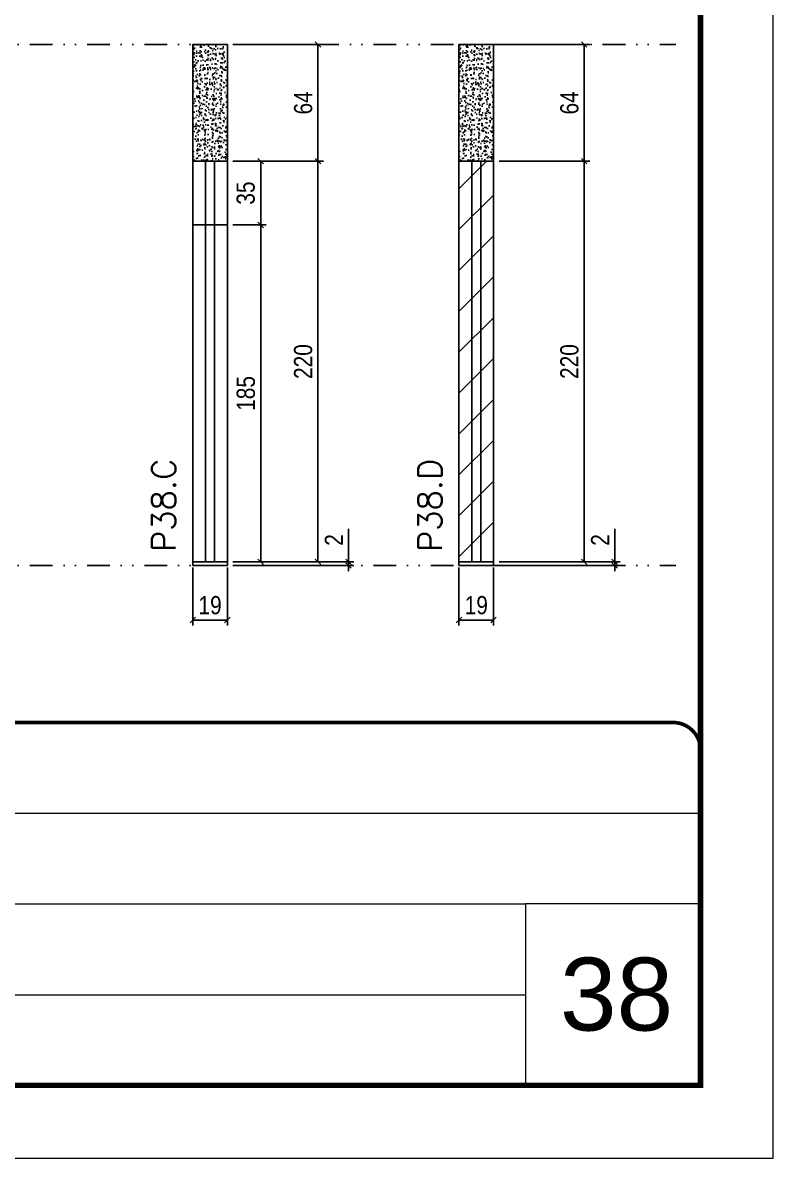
# Model space of a CAD drawing. Extents: x 808 to 7089, y -98 to 17032.
# Drawn here: x 3466 to 3878, y 5645 to 6269 of the extents above; entities that cross this region are included whole.
import ezdxf

# ---------------------------------------------------------------- set-up
doc = ezdxf.new("R2010")
doc.units = 0
for name, pattern in [('CONTINUO', [0]), ('DASHED', [0.75, 0.5, -0.25]), ('DIVIDE2', [0.625, 0.25, -0.125, 0, -0.125, 0, -0.125])]:
    doc.linetypes.add(name, pattern=pattern)
for name, color, linetype, lineweight in [('CARIMBO', 255, 'Continuous', 9), ('Folhas', 255, 'Continuous', 9), ('REAPROVEITAMENTO', 251, 'Continuous', 9), ('SARRAFO DE PRESSAO', 251, 'DASHED', 9), ('Texto Seção', 7, 'Continuous', 15)]:
    doc.layers.add(name, color=color, linetype=linetype, lineweight=lineweight)
for name, color, linetype in [('COTA', 241, 'Continuous'), ('Nível', 160, 'Continuous'), ('Painéis', 200, 'Continuous'), ('SARR_2.2x7', 40, 'Continuous')]:
    doc.layers.add(name, color=color, linetype=linetype)
doc.styles.add('ARIAL', font='arial.ttf')
doc.styles.add('COTA TECNICA', font='techl___.ttf', dxfattribs={"height": 10})
doc.styles.add('COTA TECNICA-50', font='techl___.ttf', dxfattribs={"height": 10})
doc.styles.add('REGUA-120', font='ROMANS.shx', dxfattribs={"height": 15})
doc.dimstyles.new('COTA PAINEL-50', dxfattribs={"dimtxt": 10, "dimasz": 3, "dimexe": 3, "dimexo": 3, "dimgap": 3, "dimtad": 1, "dimdec": 1, "dimzin": 12, "dimdsep": 46, "dimtxsty": 'COTA TECNICA-50', "dimblk1": 'OBLIQUE', "dimblk2": 'OBLIQUE', "dimsah": 1, "dimcen": 0.9, "dimclrd": 4, "dimclre": 4, "dimclrt": 240, "dimadec": 1, "dimazin": 3, "dimtfac": 1, "dimtdec": 1, "dimtmove": 0, "dimatfit": 3, "dimfxl": 1, "dimtolj": 1, "dimtzin": 12, "dimarcsym": 0})
doc.dimstyles.new('PAINEL', dxfattribs={"dimtxt": 10, "dimasz": 3, "dimexe": 3, "dimexo": 3, "dimgap": 3, "dimtad": 1, "dimdec": 1, "dimzin": 12, "dimdsep": 46, "dimtxsty": 'COTA TECNICA', "dimblk1": 'OBLIQUE', "dimblk2": 'OBLIQUE', "dimsah": 1, "dimcen": 0.9, "dimclrd": 4, "dimclre": 4, "dimclrt": 240, "dimadec": 1, "dimazin": 3, "dimtfac": 1, "dimtdec": 1, "dimtmove": 0, "dimatfit": 3, "dimfxl": 1, "dimtolj": 1, "dimtzin": 12, "dimarcsym": 0})

# ---------------------------------------------------------------- blocks, each defined once
blk = doc.blocks.new('9999999999')
at = {"color": 30, "linetype": 'CONTINUO'}
for p, q in [((98564.56, 34379.64), (99583.98, 34379.64)), ((98564.56, 34329.83), (99487.98, 34329.83)), ((99583.98, 34329.83), (99487.98, 34329.83)), ((99487.98, 34329.83), (99487.98, 34230.21)), ((98564.56, 34280.02), (99487.98, 34280.02))]:
    blk.add_line(p, q, dxfattribs=at)
at = {"color": 30, "linetype": 'CONTINUO', "const_width": 2}
blk.add_lwpolyline([(99583.98, 34230.21), (99583.98, 34414.45, 0.414214), (99568.98, 34429.45), (98228.98, 34429.45, 0.414214), (98213.98, 34414.45), (98213.98, 34245.21, 0.414214), (98228.98, 34230.21), (99583.98, 34230.21)], format="xyb", dxfattribs=at)
at = {"layer": 'Folhas'}
blk.add_lwpolyline([(98138.98, 34190.21), (99623.98, 34190.21), (99623.98, 35240.21), (98138.98, 35240.21)], close=True, dxfattribs=at)
at = {"layer": 'Folhas', "color": 30, "const_width": 3}
blk.add_lwpolyline([(98213.98, 34230.21), (99583.98, 34230.21), (99583.98, 35200.21), (98213.98, 35200.21)], close=True, dxfattribs=at)
blk = doc.blocks.new('_Oblique')
at = {"color": 0, "linetype": 'ByBlock', "lineweight": -2}
blk.add_line((-0.5, -0.5), (0.5, 0.5), dxfattribs=at)
blk = doc.blocks.new('*D151')
at = {"layer": 'COTA', "color": 4, "lineweight": -2, "transparency": 16777216}
for p, q in [((3559.39, 5969.71), (3559.39, 5937.82)), ((3578.39, 5969.71), (3578.39, 5937.82)), ((3559.39, 5940.82), (3578.39, 5940.82))]:
    blk.add_line(p, q, dxfattribs=at)
at = {"layer": 'Defpoints', "color": 0, "transparency": 16777216}
for p in [(3559.39, 5972.71), (3578.39, 5972.71), (3578.39, 5940.82)]:
    blk.add_point(p, dxfattribs=at)
at = {"layer": 'COTA', "color": 4, "lineweight": -2, "transparency": 16777216, "xscale": 3, "yscale": 3, "zscale": 3, "rotation": 180}
blk.add_blockref('_Oblique', (3559.39, 5940.82), dxfattribs=at)
at = {"layer": 'COTA', "color": 4, "lineweight": -2, "transparency": 16777216, "xscale": 3, "yscale": 3, "zscale": 3}
blk.add_blockref('_Oblique', (3578.39, 5940.82), dxfattribs=at)
at = {"layer": 'COTA', "color": 240, "transparency": 16777216, "insert": (3568.89, 5948.91), "char_height": 10, "attachment_point": 5, "style": 'COTA TECNICA'}
blk.add_mtext('\\A1;19', dxfattribs=at)
blk = doc.blocks.new('*D152')
at = {"layer": 'COTA', "color": 4, "lineweight": -2, "transparency": 16777216}
for p, q in [((3644.89, 5972.71), (3644.89, 5990.83)), ((3581.39, 5972.71), (3647.89, 5972.71)), ((3644.89, 5970.71), (3644.89, 5972.71)), ((3581.39, 5970.71), (3647.89, 5970.71)), ((3644.89, 5970.71), (3644.89, 5967.71))]:
    blk.add_line(p, q, dxfattribs=at)
at = {"layer": 'Defpoints', "color": 0, "transparency": 16777216}
for p in [(3578.39, 5972.71), (3644.89, 5972.71), (3578.39, 5970.71)]:
    blk.add_point(p, dxfattribs=at)
at = {"layer": 'COTA', "color": 4, "lineweight": -2, "transparency": 16777216, "xscale": 3, "yscale": 3, "zscale": 3}
for p, rotation in [((3644.89, 5972.71), 270), ((3644.89, 5970.71), 90)]:
    blk.add_blockref('_Oblique', p, dxfattribs=dict(at, rotation=rotation))
at = {"layer": 'COTA', "color": 240, "transparency": 16777216, "insert": (3636.89, 5984.77), "char_height": 10, "attachment_point": 5, "rotation": 90, "style": 'COTA TECNICA-50'}
blk.add_mtext('\\A1;2', dxfattribs=at)
blk = doc.blocks.new('*D1590')
at = {"layer": 'COTA', "color": 4, "linetype": 'ByBlock', "lineweight": -2, "transparency": 16777216}
for p, q in [((3581.39, 6256.74), (3631.14, 6256.74)), ((3628.14, 6256.74), (3628.14, 6192.71)), ((3581.39, 6192.71), (3631.14, 6192.71))]:
    blk.add_line(p, q, dxfattribs=at)
at = {"layer": 'Defpoints', "color": 0, "linetype": 'ByBlock', "transparency": 16777216}
for p in [(3578.39, 6256.74), (3578.39, 6192.71), (3628.14, 6192.71)]:
    blk.add_point(p, dxfattribs=at)
at = {"layer": 'COTA', "color": 4, "linetype": 'ByBlock', "lineweight": -2, "transparency": 16777216, "xscale": 3, "yscale": 3, "zscale": 3}
for p, rotation in [((3628.14, 6256.74), 90), ((3628.14, 6192.71), 270)]:
    blk.add_blockref('_Oblique', p, dxfattribs=dict(at, rotation=rotation))
at = {"layer": 'COTA', "color": 240, "linetype": 'ByBlock', "transparency": 16777216, "insert": (3620.04, 6224.73), "char_height": 10, "attachment_point": 5, "rotation": 90, "style": 'COTA TECNICA'}
blk.add_mtext('\\A1;64', dxfattribs=at)
blk = doc.blocks.new('*D1591')
at = {"layer": 'COTA', "color": 4, "lineweight": -2, "transparency": 16777216}
for p, q in [((3581.39, 6192.71), (3631.14, 6192.71)), ((3628.14, 5972.71), (3628.14, 6192.71)), ((3581.39, 5972.71), (3631.14, 5972.71))]:
    blk.add_line(p, q, dxfattribs=at)
at = {"layer": 'Defpoints', "color": 0, "transparency": 16777216}
for p in [(3578.39, 6192.71), (3628.14, 6192.71), (3578.39, 5972.71)]:
    blk.add_point(p, dxfattribs=at)
at = {"layer": 'COTA', "color": 4, "lineweight": -2, "transparency": 16777216, "xscale": 3, "yscale": 3, "zscale": 3}
for p, rotation in [((3628.14, 6192.71), 90), ((3628.14, 5972.71), 270)]:
    blk.add_blockref('_Oblique', p, dxfattribs=dict(at, rotation=rotation))
at = {"layer": 'COTA', "color": 240, "transparency": 16777216, "insert": (3620.04, 6082.71), "char_height": 10, "attachment_point": 5, "rotation": 90, "style": 'COTA TECNICA-50'}
blk.add_mtext('\\A1;220', dxfattribs=at)
blk = doc.blocks.new('*D155')
at = {"layer": 'COTA', "color": 4, "lineweight": -2, "transparency": 16777216}
for p, q in [((3581.39, 6192.71), (3599.7, 6192.71)), ((3596.7, 6192.71), (3596.7, 6157.71)), ((3581.39, 6157.71), (3599.7, 6157.71))]:
    blk.add_line(p, q, dxfattribs=at)
at = {"layer": 'Defpoints', "color": 0, "transparency": 16777216}
for p in [(3578.39, 6192.71), (3578.39, 6157.71), (3596.7, 6157.71)]:
    blk.add_point(p, dxfattribs=at)
at = {"layer": 'COTA', "color": 4, "lineweight": -2, "transparency": 16777216, "xscale": 3, "yscale": 3, "zscale": 3}
for p, rotation in [((3596.7, 6192.71), 90), ((3596.7, 6157.71), 270)]:
    blk.add_blockref('_Oblique', p, dxfattribs=dict(at, rotation=rotation))
at = {"layer": 'COTA', "color": 240, "transparency": 16777216, "insert": (3588.48, 6175.21), "char_height": 10, "attachment_point": 5, "rotation": 90, "style": 'COTA TECNICA'}
blk.add_mtext('\\A1;35', dxfattribs=at)
blk = doc.blocks.new('*D156')
at = {"layer": 'COTA', "color": 4, "lineweight": -2, "transparency": 16777216}
for p, q in [((3581.39, 6157.71), (3599.7, 6157.71)), ((3596.7, 6157.71), (3596.7, 5972.71)), ((3581.39, 5972.71), (3599.7, 5972.71))]:
    blk.add_line(p, q, dxfattribs=at)
at = {"layer": 'Defpoints', "color": 0, "transparency": 16777216}
for p in [(3578.39, 6157.71), (3578.39, 5972.71), (3596.7, 5972.71)]:
    blk.add_point(p, dxfattribs=at)
at = {"layer": 'COTA', "color": 4, "lineweight": -2, "transparency": 16777216, "xscale": 3, "yscale": 3, "zscale": 3}
for p, rotation in [((3596.7, 6157.71), 90), ((3596.7, 5972.71), 270)]:
    blk.add_blockref('_Oblique', p, dxfattribs=dict(at, rotation=rotation))
at = {"layer": 'COTA', "color": 240, "transparency": 16777216, "insert": (3588.57, 6065.21), "char_height": 10, "attachment_point": 5, "rotation": 90, "style": 'COTA TECNICA'}
blk.add_mtext('\\A1;185', dxfattribs=at)
blk = doc.blocks.new('*D46')
at = {"layer": 'COTA', "color": 4, "lineweight": -2, "transparency": 16777216}
for p, q in [((3705.58, 5969.71), (3705.58, 5937.82)), ((3724.58, 5969.71), (3724.58, 5937.82)), ((3705.58, 5940.82), (3724.58, 5940.82))]:
    blk.add_line(p, q, dxfattribs=at)
at = {"layer": 'Defpoints', "color": 0, "transparency": 16777216}
for p in [(3705.58, 5972.71), (3724.58, 5972.71), (3724.58, 5940.82)]:
    blk.add_point(p, dxfattribs=at)
at = {"layer": 'COTA', "color": 4, "lineweight": -2, "transparency": 16777216, "xscale": 3, "yscale": 3, "zscale": 3, "rotation": 180}
blk.add_blockref('_Oblique', (3705.58, 5940.82), dxfattribs=at)
at = {"layer": 'COTA', "color": 4, "lineweight": -2, "transparency": 16777216, "xscale": 3, "yscale": 3, "zscale": 3}
blk.add_blockref('_Oblique', (3724.58, 5940.82), dxfattribs=at)
at = {"layer": 'COTA', "color": 240, "transparency": 16777216, "insert": (3715.08, 5948.91), "char_height": 10, "attachment_point": 5, "style": 'COTA TECNICA'}
blk.add_mtext('\\A1;19', dxfattribs=at)
blk = doc.blocks.new('*D47')
at = {"layer": 'COTA', "color": 4, "lineweight": -2, "transparency": 16777216}
for p, q in [((3791.08, 5972.71), (3791.08, 5990.83)), ((3727.58, 5972.71), (3794.08, 5972.71)), ((3791.08, 5970.71), (3791.08, 5972.71)), ((3727.58, 5970.71), (3794.08, 5970.71)), ((3791.08, 5970.71), (3791.08, 5967.71))]:
    blk.add_line(p, q, dxfattribs=at)
at = {"layer": 'Defpoints', "color": 0, "transparency": 16777216}
for p in [(3724.58, 5972.71), (3791.08, 5972.71), (3724.58, 5970.71)]:
    blk.add_point(p, dxfattribs=at)
at = {"layer": 'COTA', "color": 4, "lineweight": -2, "transparency": 16777216, "xscale": 3, "yscale": 3, "zscale": 3}
for p, rotation in [((3791.08, 5972.71), 270), ((3791.08, 5970.71), 90)]:
    blk.add_blockref('_Oblique', p, dxfattribs=dict(at, rotation=rotation))
at = {"layer": 'COTA', "color": 240, "transparency": 16777216, "insert": (3783.08, 5984.77), "char_height": 10, "attachment_point": 5, "rotation": 90, "style": 'COTA TECNICA-50'}
blk.add_mtext('\\A1;2', dxfattribs=at)
blk = doc.blocks.new('*D1561')
at = {"layer": 'COTA', "color": 4, "linetype": 'ByBlock', "lineweight": -2, "transparency": 16777216}
for p, q in [((3727.58, 6256.74), (3777.34, 6256.74)), ((3774.34, 6256.74), (3774.34, 6192.71)), ((3727.58, 6192.71), (3777.34, 6192.71))]:
    blk.add_line(p, q, dxfattribs=at)
at = {"layer": 'Defpoints', "color": 0, "linetype": 'ByBlock', "transparency": 16777216}
for p in [(3724.58, 6256.74), (3724.58, 6192.71), (3774.34, 6192.71)]:
    blk.add_point(p, dxfattribs=at)
at = {"layer": 'COTA', "color": 4, "linetype": 'ByBlock', "lineweight": -2, "transparency": 16777216, "xscale": 3, "yscale": 3, "zscale": 3}
for p, rotation in [((3774.34, 6256.74), 90), ((3774.34, 6192.71), 270)]:
    blk.add_blockref('_Oblique', p, dxfattribs=dict(at, rotation=rotation))
at = {"layer": 'COTA', "color": 240, "linetype": 'ByBlock', "transparency": 16777216, "insert": (3766.24, 6224.73), "char_height": 10, "attachment_point": 5, "rotation": 90, "style": 'COTA TECNICA'}
blk.add_mtext('\\A1;64', dxfattribs=at)
blk = doc.blocks.new('*D1562')
at = {"layer": 'COTA', "color": 4, "lineweight": -2, "transparency": 16777216}
for p, q in [((3727.58, 6192.71), (3777.34, 6192.71)), ((3774.34, 5972.71), (3774.34, 6192.71)), ((3727.58, 5972.71), (3777.34, 5972.71))]:
    blk.add_line(p, q, dxfattribs=at)
at = {"layer": 'Defpoints', "color": 0, "transparency": 16777216}
for p in [(3724.58, 6192.71), (3774.34, 6192.71), (3724.58, 5972.71)]:
    blk.add_point(p, dxfattribs=at)
at = {"layer": 'COTA', "color": 4, "lineweight": -2, "transparency": 16777216, "xscale": 3, "yscale": 3, "zscale": 3}
for p, rotation in [((3774.34, 6192.71), 90), ((3774.34, 5972.71), 270)]:
    blk.add_blockref('_Oblique', p, dxfattribs=dict(at, rotation=rotation))
at = {"layer": 'COTA', "color": 240, "transparency": 16777216, "insert": (3766.24, 6082.71), "char_height": 10, "attachment_point": 5, "rotation": 90, "style": 'COTA TECNICA-50'}
blk.add_mtext('\\A1;220', dxfattribs=at)

msp = doc.modelspace()

# ---------------------------------------------------------------- hatches: boundary and pattern name
at = {"layer": 'COTA', "linetype": 'ByBlock'}
h = msp.add_hatch(dxfattribs=at)
h.set_pattern_fill('AR-CONC', color=256, scale=0.03)
h.set_pattern_definition([(50, (-5529.7346, 2144.7466), (5.46554, -0.4781726), [0.5715, -6.2865]), (355, (-5529.7346, 2144.7466), (-1.0573026, 5.7317054), [0.4572, -5.0292175]), (100.451445, (-5529.279, 2144.7067), (4.4082374, 5.2535326), [0.4857003, -5.3427073]), (46.1842, (-5529.7346, 2146.2706), (8.132371, -1.26127), [0.85725, -9.42975]), (96.63556, (-5529.057, 2146.1655), (7.122124, 7.422784), [0.728551, -8.014068]), (351.18415, (-5529.735, 2146.2706), (7.122124, 7.422784), [0.685799, -7.543792]), (21, (-5528.9726, 2145.8896), (4.5484317, -3.067956), [0.5715, -6.2865]), (326, (-5528.9726, 2145.8896), (1.854061, 5.525639), [0.4572, -5.0292]), (71.451445, (-5528.5936, 2145.634), (6.4024926, 2.457683), [0.4857003, -5.342698]), (37.5, (-5529.7346, 2144.7466), (0.0926581, 2.53665117), [0, -4.96824, 0, -5.1054, 0, -5.04825]), (7.5, (-5529.7346, 2144.7466), (2.0045899, 3.00541724), [0, -2.91084, 0, -4.85394, 0, -1.92405]), (327.5, (-5531.4339, 2144.7466), (4.06771786, -0.1718623), [0, -1.905, 0, -5.9436, 0, -7.8867]), (317.5, (-5532.196, 2144.7466), (4.4438754, 0.7627947), [0, -2.4765, 0, -3.94716, 0, -5.6007])])
h.paths.add_polyline_path([(3578.39, 6256.74), (3559.39, 6256.74), (3559.39, 6192.71), (3578.39, 6192.71)])
h = msp.add_hatch(dxfattribs=at)
h.set_pattern_fill('AR-CONC', color=256, scale=0.03)
h.set_pattern_definition([(50, (-5383.538, 2144.7466), (5.46554, -0.4781726), [0.5715, -6.2865]), (355, (-5383.538, 2144.7466), (-1.0573026, 5.7317054), [0.4572, -5.0292175]), (100.451445, (-5383.0827, 2144.7067), (4.4082374, 5.2535326), [0.4857003, -5.3427073]), (46.1842, (-5383.538, 2146.2706), (8.132371, -1.26127), [0.85725, -9.42975]), (96.63556, (-5382.8604, 2146.1655), (7.122124, 7.422784), [0.728551, -8.014068]), (351.18415, (-5383.538, 2146.2706), (7.122124, 7.422784), [0.685799, -7.543792]), (21, (-5382.776, 2145.8896), (4.5484317, -3.067956), [0.5715, -6.2865]), (326, (-5382.776, 2145.8896), (1.854061, 5.525639), [0.4572, -5.0292]), (71.451445, (-5382.397, 2145.634), (6.4024926, 2.457683), [0.4857003, -5.342698]), (37.5, (-5383.5381, 2144.7466), (0.0926581, 2.53665117), [0, -4.96824, 0, -5.1054, 0, -5.04825]), (7.5, (-5383.5381, 2144.7466), (2.0045899, 3.00541724), [0, -2.91084, 0, -4.85394, 0, -1.92405]), (327.5, (-5385.2374, 2144.7466), (4.06771786, -0.1718623), [0, -1.905, 0, -5.9436, 0, -7.8867]), (317.5, (-5385.9994, 2144.7466), (4.4438754, 0.7627947), [0, -2.4765, 0, -3.94716, 0, -5.6007])])
h.paths.add_polyline_path([(3724.58, 6256.74), (3705.58, 6256.74), (3705.58, 6192.71), (3724.58, 6192.71)])
at = {"layer": 'REAPROVEITAMENTO', "linetype": 'ByBlock'}
h = msp.add_hatch(dxfattribs=at)
h.set_pattern_fill('ANSI31', color=256, scale=5, style=2)
h.set_pattern_definition([(45, (119.41, -3043.688), (-11.22532, 11.22532), [])])
h.paths.add_polyline_path([(3724.58, 6192.71), (3705.58, 6192.71), (3705.58, 5972.71), (3724.58, 5972.71)])

# ---------------------------------------------------------------- linework, layer by layer
at = {"layer": 'COTA', "linetype": 'ByBlock'}
for points in [[(3559.39, 6192.71), (3578.39, 6192.71), (3578.39, 6256.74), (3559.39, 6256.74)], [(3705.58, 6192.71), (3724.58, 6192.71), (3724.58, 6256.74), (3705.58, 6256.74)]]:
    msp.add_lwpolyline(points, close=True, dxfattribs=at)
at = {"layer": 'Nível', "color": 4, "linetype": 'DIVIDE2', "ltscale": 50}
for p, q in [((2903.83, 6256.71), (3824.67, 6256.71)), ((2903.83, 5970.71), (3824.67, 5970.71))]:
    msp.add_line(p, q, dxfattribs=at)
at = {"layer": 'Painéis'}
for p, q in [((3559.39, 6192.71), (3559.39, 5972.71)), ((3559.39, 6192.71), (3578.39, 6192.71)), ((3578.39, 6192.71), (3578.39, 5972.71)), ((3705.58, 6192.71), (3705.58, 5972.71)), ((3705.58, 6192.71), (3724.58, 6192.71)), ((3724.58, 6192.71), (3724.58, 5972.71)), ((3578.39, 6157.71), (3559.39, 6157.71)), ((3559.39, 5972.71), (3578.39, 5972.71)), ((3559.39, 5972.71), (3578.39, 5972.71)), ((3559.39, 5970.71), (3559.39, 5972.71)), ((3578.39, 5972.71), (3578.39, 5970.71)), ((3705.58, 5972.71), (3724.58, 5972.71)), ((3705.58, 5972.71), (3724.58, 5972.71)), ((3705.58, 5970.71), (3705.58, 5972.71)), ((3724.58, 5972.71), (3724.58, 5970.71)), ((3578.39, 5970.71), (3559.39, 5970.71)), ((3724.58, 5970.71), (3705.58, 5970.71))]:
    msp.add_line(p, q, dxfattribs=at)
at = {"layer": 'SARR_2.2x7'}
for p, q in [((3566.39, 6192.71), (3566.39, 5972.71)), ((3571.39, 6192.71), (3571.39, 5972.71)), ((3712.58, 6192.71), (3712.58, 5972.71)), ((3717.58, 6192.71), (3717.58, 5972.71))]:
    msp.add_line(p, q, dxfattribs=at)

# ---------------------------------------------------------------- block references
at = {"layer": 'SARRAFO DE PRESSAO', "color": 6, "linetype": 'ByBlock'}
msp.add_blockref('9999999999', (-95745.81, -28544.9), dxfattribs=at)

# ---------------------------------------------------------------- texts
at = {"layer": 'CARIMBO', "style": 'ARIAL'}
msp.add_text('38', height=40, dxfattribs=at).set_placement((3761.03, 5715.45))
at = {"layer": 'Texto Seção', "char_height": 13, "width": 285.3299, "attachment_point": 7, "rotation": 90, "style": 'REGUA-120'}
for s, insert in [('\\pxt4;P38.C', (3549.94, 5978.13)), ('\\pxt4;P38.D', (3696.13, 5978.13))]:
    msp.add_mtext(s, dxfattribs=dict(at, insert=insert))

# ---------------------------------------------------------------- dimensions: what is measured, and where the dimension line sits
at = {"layer": 'COTA', "linetype": 'ByBlock'}
for base, p1, p2, picture, middle in [((3628.14, 6192.71), (3578.39, 6256.74), (3578.39, 6192.71), '*D1590', (3620.04, 6224.73)), ((3774.34, 6192.71), (3724.58, 6256.74), (3724.58, 6192.71), '*D1561', (3766.24, 6224.73))]:
    dim = msp.add_linear_dim(base=base, p1=p1, p2=p2, angle=90, dimstyle='PAINEL', dxfattribs=at)
    dim.commit()
    dim.dimension.update_dxf_attribs({"geometry": picture, "text_midpoint": middle})
at = {"layer": 'COTA'}
for base, p1, p2, dimstyle, picture, middle in [((3628.14, 6192.71), (3578.39, 5972.71), (3578.39, 6192.71), 'COTA PAINEL-50', '*D1591', (3620.04, 6082.71)), ((3596.7, 6157.71), (3578.39, 6192.71), (3578.39, 6157.71), 'PAINEL', '*D155', (3588.48, 6175.21)), ((3774.34, 6192.71), (3724.58, 5972.71), (3724.58, 6192.71), 'COTA PAINEL-50', '*D1562', (3766.24, 6082.71)), ((3596.7, 5972.71), (3578.39, 6157.71), (3578.39, 5972.71), 'PAINEL', '*D156', (3588.57, 6065.21))]:
    dim = msp.add_linear_dim(base=base, p1=p1, p2=p2, angle=90, dimstyle=dimstyle, dxfattribs=at)
    dim.commit()
    dim.dimension.update_dxf_attribs({"geometry": picture, "text_midpoint": middle})
for base, p1, p2, picture, middle in [((3644.89, 5972.71), (3578.39, 5970.71), (3578.39, 5972.71), '*D152', (3644.89, 5984.77)), ((3791.08, 5972.71), (3724.58, 5970.71), (3724.58, 5972.71), '*D47', (3791.08, 5984.77))]:
    dim = msp.add_linear_dim(base=base, p1=p1, p2=p2, angle=90, dimstyle='COTA PAINEL-50', dxfattribs=at)
    dim.commit()
    dim.dimension.update_dxf_attribs({"geometry": picture, "text_midpoint": middle, "dimtype": 160})
for base, p1, p2, picture, middle in [((3578.39, 5940.82), (3559.39, 5972.71), (3578.39, 5972.71), '*D151', (3568.89, 5948.91)), ((3724.58, 5940.82), (3705.58, 5972.71), (3724.58, 5972.71), '*D46', (3715.08, 5948.91))]:
    dim = msp.add_linear_dim(base=base, p1=p1, p2=p2, dimstyle='PAINEL', override={"dimarcsym": 2}, dxfattribs=at)
    dim.commit()
    dim.dimension.update_dxf_attribs({"geometry": picture, "text_midpoint": middle})

doc.saveas('drawing.dxf')
